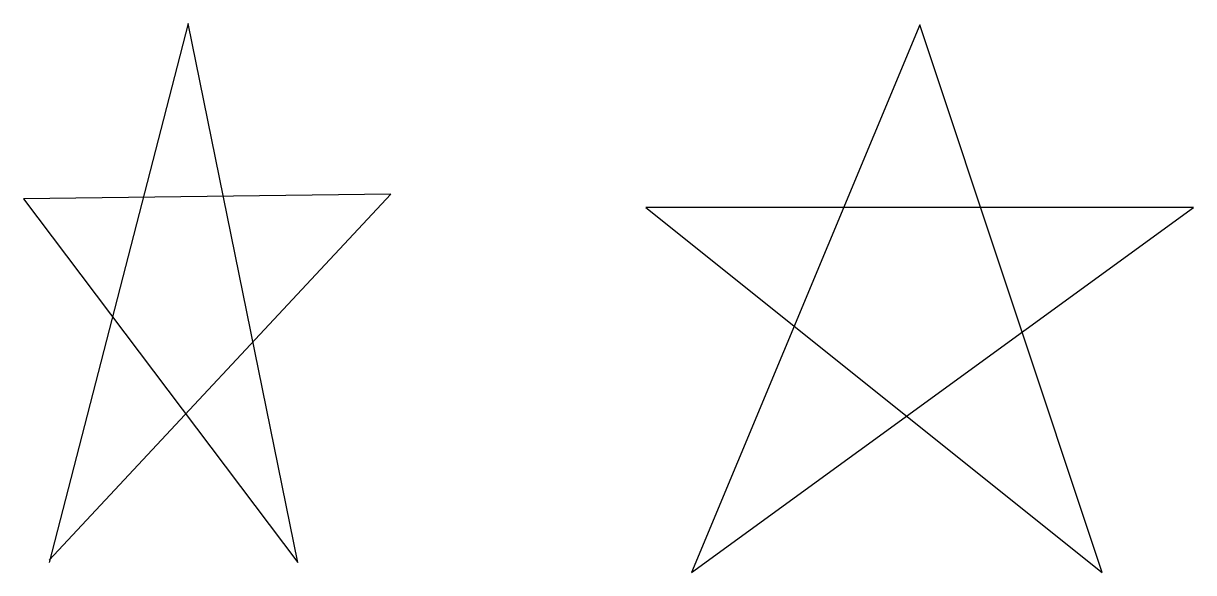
# Model space of a CAD drawing. Header units: inches. Extents: x -2.8 to 10, y 2.5 to 8.5.
import ezdxf

# ---------------------------------------------------------------- set-up
doc = ezdxf.new("R2010")
doc.units = ezdxf.units.IN
doc.header["$MEASUREMENT"] = 0

msp = doc.modelspace()

# ---------------------------------------------------------------- linework, layer by layer
for p, q in [((-1.013, 8.516), (-2.536, 2.611)), ((0.187, 2.611), (-1.013, 8.516)), ((7, 8.5), (4.5, 2.5)), ((9, 2.5), (7, 8.5)), ((1.206, 6.647), (-2.82, 6.595)), ((-2.82, 6.595), (0.187, 2.611)), ((-2.536, 2.637), (1.206, 6.647)), ((10, 6.5), (4, 6.5)), ((4, 6.5), (9, 2.5)), ((4.5, 2.5), (10, 6.5))]:
    msp.add_line(p, q)

doc.saveas('drawing.dxf')
